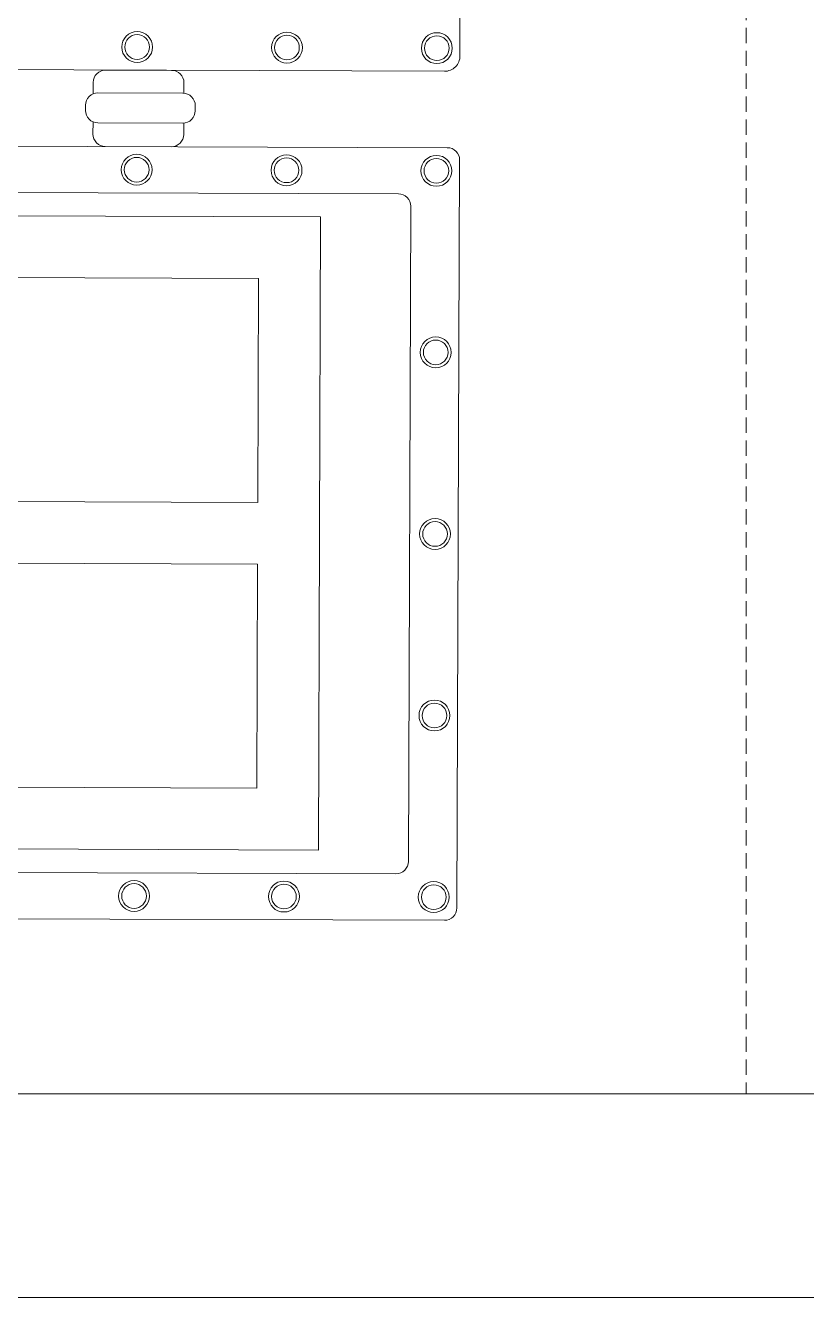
# Model space of a CAD drawing. Header units: millimetres. Extents: x 32721 to 103787, y 57624 to 127312.
# Drawn here: x 38316.4 to 38571.9, y 61252 to 61668.1 of the extents above; entities that cross this region are included whole.
import ezdxf

# ---------------------------------------------------------------- set-up
doc = ezdxf.new("R2010")
doc.units = ezdxf.units.MM
doc.header["$LTSCALE"] = 10
doc.linetypes.add('DASHED', pattern=[0.75, 0.5, -0.25])
for name, color, linetype, lineweight in [('1轮廓实线层', 7, 'Continuous', 18), ('2细线层', 4, 'Continuous', 18), ('图框层', 7, 'Continuous', 18)]:
    doc.layers.add(name, color=color, linetype=linetype, lineweight=lineweight)

msp = doc.modelspace()

# ---------------------------------------------------------------- linework, layer by layer
at = {"layer": '1轮廓实线层'}
for p, q in [((38161.73, 61629.13), (38454.41, 61628.07)), ((37769.26, 61615.38), (38438.42, 61612.97)), ((37794.65, 61607.65), (38412.98, 61605.42)), ((38412.24, 61398.32), (38412.98, 61605.42)), ((37814.79, 61587.36), (38392.69, 61585.28)), ((38392.43, 61512.05), (38392.69, 61585.28)), ((38392.43, 61512.05), (37814.53, 61514.14)), ((38392.36, 61491.84), (37814.45, 61493.92)), ((38392.09, 61418.61), (38392.36, 61491.84)), ((38392.09, 61418.61), (37814.19, 61420.7)), ((38412.24, 61398.32), (37793.9, 61400.55)), ((37768.46, 61393), (38437.62, 61390.59)), ((37754.01, 61377.89), (38453.49, 61375.37))]:
    msp.add_line(p, q, dxfattribs=at)
at = {"layer": '1轮廓实线层', "linetype": 'DASHED'}
msp.add_lwpolyline([(37616.2, 62184.8), (38552.14, 62184.8), (38552.14, 61318.65), (37616.2, 61318.65)], close=True, dxfattribs=at)
at = {"layer": '1轮廓实线层'}
for points in [[(38453.49, 61653.05), (37756.02, 61655.57, -0.414214), (37750.99, 61660.64), (37752.41, 62054.86, -0.414214), (37757.48, 62059.9)], [(38454.95, 62057.38, -0.414214), (38459.98, 62052.31), (38458.56, 61658.09, -0.414214), (38453.49, 61653.05)], [(38368.23, 61645.88), (38368.24, 61649.32, 0.414214), (38364.21, 61653.37), (38342.61, 61653.45, 0.414214), (38338.55, 61649.42), (38338.54, 61645.68)], [(38338.51, 61636.53), (38338.49, 61632.54, 0.414214), (38342.52, 61628.48), (38364.12, 61628.4, 0.414214), (38368.18, 61632.43), (38368.19, 61636.12)], [(38454.41, 61628.07, -0.414214), (38458.43, 61624.02), (38457.55, 61379.4, -0.414214), (38453.49, 61375.37)], [(38438.42, 61612.97, -0.414214), (38442.45, 61608.91), (38441.68, 61394.62, -0.414214), (38437.62, 61390.59)]]:
    msp.add_lwpolyline(points, format="xyb", dxfattribs=at)
msp.add_lwpolyline([(38371.95, 61641.83, 0.414214), (38367.92, 61645.89), (38340.12, 61645.99, 0.414214), (38336.06, 61641.96), (38336.05, 61640.27, 0.414214), (38340.08, 61636.21), (38367.88, 61636.11, 0.414214), (38371.94, 61640.14)], format="xyb", close=True, dxfattribs=at)
for centre, radius in [((38352.94, 61661), 5.05), ((38352.94, 61661), 4.04), ((38401.96, 61660.82), 5.05), ((38401.96, 61660.82), 4.04), ((38450.99, 61660.64), 5.05), ((38450.99, 61660.64), 4.04), ((38352.79, 61620.86), 5.05), ((38352.79, 61620.86), 4.04), ((38401.82, 61620.68), 5.05), ((38401.82, 61620.68), 4.04), ((38450.84, 61620.51), 5.05), ((38450.84, 61620.51), 4.04), ((38450.63, 61561.12), 5.05), ((38450.63, 61561.12), 4.04), ((38450.41, 61501.73), 5.05), ((38450.41, 61501.73), 4.04), ((38450.2, 61442.35), 5.05), ((38450.2, 61442.35), 4.04), ((38351.93, 61383.32), 5.05), ((38351.93, 61383.32), 4.04), ((38400.96, 61383.14), 5.05), ((38449.98, 61382.96), 5.05), ((38400.96, 61383.14), 4.04), ((38449.98, 61382.96), 4.04)]:
    msp.add_circle(centre, radius, dxfattribs=at)
at = {"layer": '2细线层'}
msp.add_line((41409.53, 61251.98), (37449.53, 61251.98), dxfattribs=at)
at = {"layer": '图框层'}
msp.add_line((37616.2, 61318.65), (41342.86, 61318.65), dxfattribs=at)

doc.saveas('drawing.dxf')
